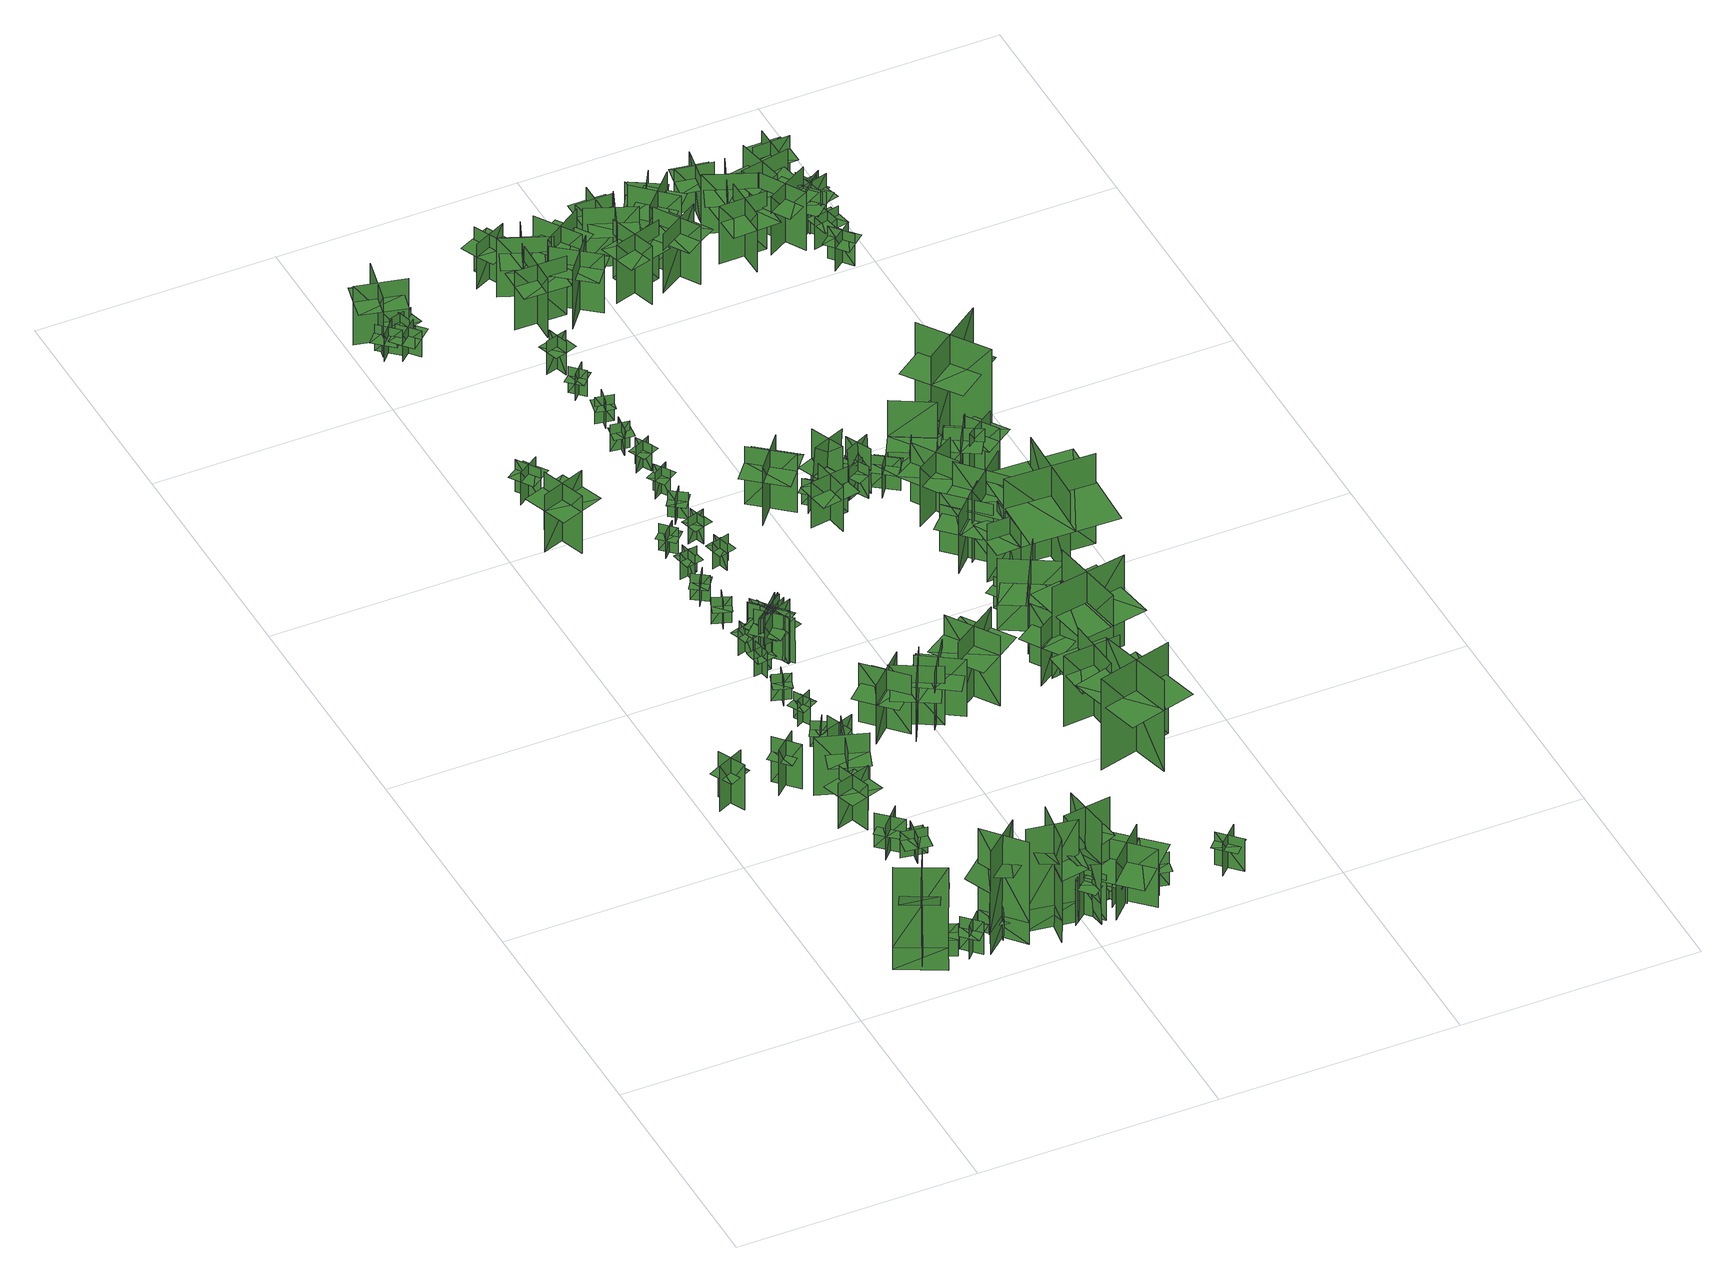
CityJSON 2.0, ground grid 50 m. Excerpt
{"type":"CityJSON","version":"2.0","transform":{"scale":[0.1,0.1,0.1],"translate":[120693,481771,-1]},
"CityObjects":{
"tree1":{"type":"SolitaryVegetationObject","geometry":[{"type":"MultiSurface","lod":"1","boundaries":[[[0,1,2]],[[0,2,3]],[[4,5,6]],[[4,6,7]],[[8,9,5]],[[8,5,4]],[[10,11,1]],[[10,1,0]],[[12,13,14]],[[12,14,15]],[[16,17,18]],[[16,18,19]]]}]},
"tree2":{"type":"SolitaryVegetationObject","geometry":[{"type":"MultiSurface","lod":"1","boundaries":[[[20,21,22]],[[20,22,23]],[[24,25,26]],[[24,26,27]],[[28,29,30]],[[28,30,31]],[[28,32,33]],[[28,33,29]]]}]},
"tree3":{"type":"SolitaryVegetationObject","geometry":[{"type":"MultiSurface","lod":"1","boundaries":[[[34,35,36]],[[34,36,37]],[[38,39,40]],[[38,40,41]],[[42,43,44]],[[42,44,45]],[[42,45,46]],[[42,46,47]]]}]},
"tree4":{"type":"SolitaryVegetationObject","geometry":[{"type":"MultiSurface","lod":"1","boundaries":[[[48,49,50]],[[48,50,51]],[[52,53,54]],[[52,54,55]],[[56,57,58]],[[56,58,59]],[[56,60,61]],[[56,61,57]]]}]},
"tree5":{"type":"SolitaryVegetationObject","geometry":[{"type":"MultiSurface","lod":"1","boundaries":[[[62,63,64]],[[62,64,65]],[[66,67,68]],[[66,68,69]],[[70,71,67]],[[70,67,66]],[[72,73,63]],[[72,63,62]],[[74,75,76]],[[74,76,77]],[[78,79,80]],[[78,80,81]]]}]},
"tree6":{"type":"SolitaryVegetationObject","geometry":[{"type":"MultiSurface","lod":"1","boundaries":[[[82,83,84]],[[82,84,85]],[[86,87,88]],[[86,88,89]],[[90,91,92]],[[90,92,93]],[[90,93,94]],[[90,94,95]]]}]},
"tree7":{"type":"SolitaryVegetationObject","geometry":[{"type":"MultiSurface","lod":"1","boundaries":[[[96,97,98]],[[96,98,99]],[[100,101,102]],[[100,102,103]],[[104,105,101]],[[104,101,100]],[[106,107,97]],[[106,97,96]],[[96,97,108]],[[96,108,109]],[[96,110,111]],[[96,111,97]]]}]},
"tree8":{"type":"SolitaryVegetationObject","geometry":[{"type":"MultiSurface","lod":"1","boundaries":[[[112,113,114]],[[112,114,115]],[[116,117,118]],[[116,118,119]],[[120,121,122]],[[120,122,123]],[[120,123,124]],[[120,124,125]]]}]},
"tree9":{"type":"SolitaryVegetationObject","geometry":[{"type":"MultiSurface","lod":"1","boundaries":[[[126,127,128]],[[126,128,129]],[[130,131,132]],[[130,132,133]],[[134,135,136]],[[134,136,137]],[[134,137,138]],[[134,138,139]]]}]},
"tree10":{"type":"SolitaryVegetationObject","geometry":[{"type":"MultiSurface","lod":"1","boundaries":[[[140,141,142]],[[140,142,143]],[[144,145,146]],[[144,146,147]],[[148,149,150]],[[148,150,151]],[[148,152,153]],[[148,153,149]]]}]},
"tree11":{"type":"SolitaryVegetationObject","geometry":[{"type":"MultiSurface","lod":"1","boundaries":[[[154,155,156]],[[154,156,157]],[[158,159,160]],[[158,160,161]],[[162,163,164]],[[162,164,165]],[[162,165,166]],[[162,166,167]]]}]},
"tree12":{"type":"SolitaryVegetationObject","geometry":[{"type":"MultiSurface","lod":"1","boundaries":[[[168,169,170]],[[168,170,171]],[[172,173,174]],[[172,174,175]],[[176,177,178]],[[176,178,179]],[[176,179,180]],[[176,180,181]]]}]},
"tree13":{"type":"SolitaryVegetationObject","geometry":[{"type":"MultiSurface","lod":"1","boundaries":[[[182,183,184]],[[182,184,185]],[[186,187,188]],[[186,188,189]],[[190,191,187]],[[190,187,186]],[[192,193,183]],[[192,183,182]],[[194,195,196]],[[194,196,197]],[[198,199,200]],[[198,200,201]]]}]},
"tree14":{"type":"SolitaryVegetationObject","geometry":[{"type":"MultiSurface","lod":"1","boundaries":[[[202,203,204]],[[202,204,205]],[[206,207,208]],[[206,208,209]],[[210,211,212]],[[210,212,213]],[[210,213,214]],[[210,214,215]]]}]},
"tree15":{"type":"SolitaryVegetationObject","geometry":[{"type":"MultiSurface","lod":"1","boundaries":[[[216,217,218]],[[216,218,219]],[[220,221,222]],[[220,222,223]],[[224,225,226]],[[224,226,227]],[[224,228,229]],[[224,229,225]]]}]},
"tree16":{"type":"SolitaryVegetationObject","geometry":[{"type":"MultiSurface","lod":"1","boundaries":[[[230,231,232]],[[230,232,233]],[[234,235,236]],[[234,236,237]],[[238,239,240]],[[238,240,241]],[[238,242,243]],[[238,243,239]]]}]},
"tree17":{"type":"SolitaryVegetationObject","geometry":[{"type":"MultiSurface","lod":"1","boundaries":[[[244,245,246]],[[244,246,247]],[[248,249,250]],[[248,250,251]],[[252,253,254]],[[252,254,255]],[[252,256,257]],[[252,257,253]]]}]},
"tree18":{"type":"SolitaryVegetationObject","geometry":[{"type":"MultiSurface","lod":"1","boundaries":[[[258,259,260]],[[258,260,261]],[[262,263,264]],[[262,264,265]],[[266,267,263]],[[266,263,262]],[[268,269,259]],[[268,259,258]],[[270,271,272]],[[270,272,273]],[[274,275,276]],[[274,276,277]]]}]},
"tree19":{"type":"SolitaryVegetationObject","geometry":[{"type":"MultiSurface","lod":"1","boundaries":[[[278,279,280]],[[278,280,281]],[[282,283,284]],[[282,284,285]],[[286,287,288]],[[286,288,289]],[[286,290,291]],[[286,291,287]]]}]},
"tree20":{"type":"SolitaryVegetationObject","geometry":[{"type":"MultiSurface","lod":"1","boundaries":[[[292,293,294]],[[292,294,295]],[[296,297,298]],[[296,298,299]],[[300,301,302]],[[300,302,303]],[[300,303,304]],[[300,304,305]]]}]},
"tree21":{"type":"SolitaryVegetationObject","geometry":[{"type":"MultiSurface","lod":"1","boundaries":[[[306,307,308]],[[306,308,309]],[[310,311,312]],[[310,312,313]],[[314,315,316]],[[314,316,317]],[[314,318,319]],[[314,319,315]]]}]},
"tree22":{"type":"SolitaryVegetationObject","geometry":[{"type":"MultiSurface","lod":"1","boundaries":[[[320,321,322]],[[320,322,323]],[[324,325,326]],[[324,326,327]],[[328,329,330]],[[328,330,331]],[[328,332,333]],[[328,333,329]]]}]},
"tree23":{"type":"SolitaryVegetationObject","geometry":[{"type":"MultiSurface","lod":"1","boundaries":[[[334,335,336]],[[334,336,337]],[[338,339,340]],[[338,340,341]],[[342,343,344]],[[342,344,345]],[[342,345,346]],[[342,346,347]]]}]},
"tree24":{"type":"SolitaryVegetationObject","geometry":[{"type":"MultiSurface","lod":"1","boundaries":[[[348,349,350]],[[348,350,351]],[[352,353,354]],[[352,354,355]],[[356,357,358]],[[356,358,359]],[[356,360,361]],[[356,361,357]]]}]},
"tree25":{"type":"SolitaryVegetationObject","geometry":[{"type":"MultiSurface","lod":"1","boundaries":[[[362,363,364]],[[362,364,365]],[[366,367,368]],[[366,368,369]],[[370,371,367]],[[370,367,366]],[[372,373,363]],[[372,363,362]],[[362,363,374]],[[362,374,375]],[[362,376,377]],[[362,377,363]]]}]},
"tree26":{"type":"SolitaryVegetationObject","geometry":[{"type":"MultiSurface","lod":"1","boundaries":[[[378,379,380]],[[378,380,381]],[[382,383,384]],[[382,384,385]],[[386,387,388]],[[386,388,389]],[[386,389,390]],[[386,390,391]]]}]},
"tree27":{"type":"SolitaryVegetationObject","geometry":[{"type":"MultiSurface","lod":"1","boundaries":[[[392,393,394]],[[392,394,395]],[[396,397,398]],[[396,398,399]],[[400,401,402]],[[400,402,403]],[[400,403,404]],[[400,404,405]]]}]},
"tree28":{"type":"SolitaryVegetationObject","geometry":[{"type":"MultiSurface","lod":"1","boundaries":[[[406,407,408]],[[406,408,409]],[[410,411,412]],[[410,412,413]],[[414,415,416]],[[414,416,417]],[[414,418,419]],[[414,419,415]]]}]},
"tree29":{"type":"SolitaryVegetationObject","geometry":[{"type":"MultiSurface","lod":"1","boundaries":[[[420,421,422]],[[420,422,423]],[[424,425,426]],[[424,426,427]],[[428,429,430]],[[428,430,431]],[[428,431,432]],[[428,432,433]]]}]},
"tree30":{"type":"SolitaryVegetationObject","geometry":[{"type":"MultiSurface","lod":"1","boundaries":[[[434,435,436]],[[434,436,437]],[[438,439,440]],[[438,440,441]],[[442,443,444]],[[442,444,445]],[[442,445,446]],[[442,446,447]]]}]},
"tree31":{"type":"SolitaryVegetationObject","geometry":[{"type":"MultiSurface","lod":"1","boundaries":[[[448,449,450]],[[448,450,451]],[[452,453,454]],[[452,454,455]],[[456,457,458]],[[456,458,459]],[[456,459,460]],[[456,460,461]]]}]},
"tree32":{"type":"SolitaryVegetationObject","geometry":[{"type":"MultiSurface","lod":"1","boundaries":[[[462,463,464]],[[462,464,465]],[[466,467,468]],[[466,468,469]],[[470,471,472]],[[470,472,473]],[[470,473,474]],[[470,474,475]]]}]},
"tree33":{"type":"SolitaryVegetationObject","geometry":[{"type":"MultiSurface","lod":"1","boundaries":[[[476,477,478]],[[476,478,479]],[[480,481,482]],[[480,482,483]],[[484,485,486]],[[484,486,487]],[[484,488,489]],[[484,489,485]]]}]},
"tree34":{"type":"SolitaryVegetationObject","geometry":[{"type":"MultiSurface","lod":"1","boundaries":[[[490,491,492]],[[490,492,493]],[[494,495,496]],[[494,496,497]],[[498,499,500]],[[498,500,501]],[[498,501,502]],[[498,502,503]]]}]},
"tree35":{"type":"SolitaryVegetationObject","geometry":[{"type":"MultiSurface","lod":"1","boundaries":[[[504,505,506]],[[504,506,507]],[[508,509,510]],[[508,510,511]],[[512,513,514]],[[512,514,515]],[[512,513,516]],[[512,516,517]]]}]},
"tree36":{"type":"SolitaryVegetationObject","geometry":[{"type":"MultiSurface","lod":"1","boundaries":[[[518,519,520]],[[518,520,521]],[[522,523,524]],[[522,524,525]],[[526,527,528]],[[526,528,529]],[[526,530,531]],[[526,531,527]]]}]},
"tree37":{"type":"SolitaryVegetationObject","geometry":[{"type":"MultiSurface","lod":"1","boundaries":[[[532,533,534]],[[532,534,535]],[[536,537,538]],[[536,538,539]],[[540,541,542]],[[540,542,543]],[[540,541,544]],[[540,544,545]]]}]},
"tree38":{"type":"SolitaryVegetationObject","geometry":[{"type":"MultiSurface","lod":"1","boundaries":[[[546,547,548]],[[546,548,549]],[[550,551,552]],[[550,552,553]],[[554,555,556]],[[554,556,557]],[[554,558,559]],[[554,559,555]]]}]},
"tree39":{"type":"SolitaryVegetationObject","geometry":[{"type":"MultiSurface","lod":"1","boundaries":[[[560,561,562]],[[560,562,563]],[[564,565,566]],[[564,566,567]],[[568,569,570]],[[568,570,571]],[[568,572,573]],[[568,573,569]]]}]},
"tree40":{"type":"SolitaryVegetationObject","geometry":[{"type":"MultiSurface","lod":"1","boundaries":[[[574,575,576]],[[574,576,577]],[[578,579,580]],[[578,580,581]],[[582,583,584]],[[582,584,585]],[[582,585,586]],[[582,586,587]]]}]},
"tree41":{"type":"SolitaryVegetationObject","geometry":[{"type":"MultiSurface","lod":"1","boundaries":[[[588,589,590]],[[588,590,591]],[[592,593,594]],[[592,594,595]],[[596,597,598]],[[596,598,599]],[[596,600,601]],[[596,601,597]]]}]},
"tree42":{"type":"SolitaryVegetationObject","geometry":[{"type":"MultiSurface","lod":"1","boundaries":[[[602,603,604]],[[602,604,605]],[[606,607,608]],[[606,608,609]],[[610,611,612]],[[610,612,613]],[[610,613,614]],[[610,614,615]]]}]},
"tree43":{"type":"SolitaryVegetationObject","geometry":[{"type":"MultiSurface","lod":"1","boundaries":[[[616,617,618]],[[616,618,619]],[[620,621,622]],[[620,622,623]],[[624,625,626]],[[624,626,627]],[[624,628,629]],[[624,629,625]]]}]},
"tree44":{"type":"SolitaryVegetationObject","geometry":[{"type":"MultiSurface","lod":"1","boundaries":[[[630,631,632]],[[630,632,633]],[[634,635,636]],[[634,636,637]],[[638,639,640]],[[638,640,641]],[[638,641,642]],[[638,642,643]]]}]},
"tree45":{"type":"SolitaryVegetationObject","geometry":[{"type":"MultiSurface","lod":"1","boundaries":[[[644,645,646]],[[644,646,647]],[[648,649,650]],[[648,650,651]],[[652,653,654]],[[652,654,655]],[[652,655,656]],[[652,656,657]]]}]},
"tree46":{"type":"SolitaryVegetationObject","geometry":[{"type":"MultiSurface","lod":"1","boundaries":[[[658,659,660]],[[658,660,661]],[[662,663,664]],[[662,664,665]],[[666,667,668]],[[666,668,669]],[[666,670,671]],[[666,671,667]]]}]},
"tree47":{"type":"SolitaryVegetationObject","geometry":[{"type":"MultiSurface","lod":"1","boundaries":[[[672,673,674]],[[672,674,675]],[[676,677,678]],[[676,678,679]],[[680,681,682]],[[680,682,683]],[[680,684,685]],[[680,685,681]]]}]},
"tree48":{"type":"SolitaryVegetationObject","geometry":[{"type":"MultiSurface","lod":"1","boundaries":[[[686,687,688]],[[686,688,689]],[[690,691,692]],[[690,692,693]],[[694,695,696]],[[694,696,697]],[[694,698,699]],[[694,699,695]]]}]},
"tree49":{"type":"SolitaryVegetationObject","geometry":[{"type":"MultiSurface","lod":"1","boundaries":[[[700,701,702]],[[700,702,703]],[[704,705,706]],[[704,706,707]],[[708,709,710]],[[708,710,711]],[[708,711,712]],[[708,712,713]]]}]},
"tree50":{"type":"SolitaryVegetationObject","geometry":[{"type":"MultiSurface","lod":"1","boundaries":[[[714,715,716]],[[714,716,717]],[[718,719,720]],[[718,720,721]],[[722,723,724]],[[722,724,725]],[[722,726,727]],[[722,727,723]]]}]},
"tree51":{"type":"SolitaryVegetationObject","geometry":[{"type":"MultiSurface","lod":"1","boundaries":[[[728,729,730]],[[728,730,731]],[[732,733,734]],[[732,734,735]],[[736,737,738]],[[736,738,739]],[[736,740,741]],[[736,741,737]]]}]},
"tree52":{"type":"SolitaryVegetationObject","geometry":[{"type":"MultiSurface","lod":"1","boundaries":[[[742,743,744]],[[742,744,745]],[[746,747,748]],[[746,748,749]],[[750,751,752]],[[750,752,753]],[[750,754,755]],[[750,755,751]]]}]},
"tree53":{"type":"SolitaryVegetationObject","geometry":[{"type":"MultiSurface","lod":"1","boundaries":[[[756,757,758]],[[756,758,759]],[[760,761,762]],[[760,762,763]],[[764,765,766]],[[764,766,767]],[[764,768,769]],[[764,769,765]]]}]},
"tree54":{"type":"SolitaryVegetationObject","geometry":[{"type":"MultiSurface","lod":"1","boundaries":[[[770,771,772]],[[770,772,773]],[[774,775,776]],[[774,776,777]],[[778,779,780]],[[778,780,781]],[[778,782,783]],[[778,783,779]]]}]},
"tree55":{"type":"SolitaryVegetationObject","geometry":[{"type":"MultiSurface","lod":"1","boundaries":[[[784,785,786]],[[784,786,787]],[[788,789,790]],[[788,790,791]],[[792,793,794]],[[792,794,795]],[[792,796,797]],[[792,797,793]]]}]},
"tree56":{"type":"SolitaryVegetationObject","geometry":[{"type":"MultiSurface","lod":"1","boundaries":[[[798,799,800]],[[798,800,801]],[[802,803,804]],[[802,804,805]],[[806,807,808]],[[806,808,809]],[[806,809,810]],[[806,810,811]]]}]},
"tree57":{"type":"SolitaryVegetationObject","geometry":[{"type":"MultiSurface","lod":"1","boundaries":[[[812,813,814]],[[812,814,815]],[[816,817,818]],[[816,818,819]],[[820,821,822]],[[820,822,823]],[[820,821,824]],[[820,824,825]]]}]},
"tree58":{"type":"SolitaryVegetationObject","geometry":[{"type":"MultiSurface","lod":"1","boundaries":[[[826,827,828]],[[826,828,829]],[[830,831,832]],[[830,832,833]],[[834,835,836]],[[834,836,837]],[[834,837,838]],[[834,838,839]]]}]},
"tree59":{"type":"SolitaryVegetationObject","geometry":[{"type":"MultiSurface","lod":"1","boundaries":[[[840,841,842]],[[840,842,843]],[[844,845,846]],[[844,846,847]],[[848,849,850]],[[848,850,851]],[[848,849,852]],[[848,852,853]]]}]},
"tree60":{"type":"SolitaryVegetationObject","geometry":[{"type":"MultiSurface","lod":"1","boundaries":[[[854,855,856]],[[854,856,857]],[[858,859,860]],[[858,860,861]],[[862,863,864]],[[862,864,865]],[[862,866,867]],[[862,867,863]]]}]},
"tree61":{"type":"SolitaryVegetationObject","geometry":[{"type":"MultiSurface","lod":"1","boundaries":[[[868,869,870]],[[868,870,871]],[[872,873,874]],[[872,874,875]],[[876,877,878]],[[876,878,879]],[[876,879,880]],[[876,880,881]]]}]},
"tree62":{"type":"SolitaryVegetationObject","geometry":[{"type":"MultiSurface","lod":"1","boundaries":[[[882,883,884]],[[882,884,885]],[[886,887,888]],[[886,888,889]],[[890,891,892]],[[890,892,893]],[[890,891,894]],[[890,894,895]]]}]},
"tree63":{"type":"SolitaryVegetationObject","geometry":[{"type":"MultiSurface","lod":"1","boundaries":[[[896,897,898]],[[896,898,899]],[[900,901,902]],[[900,902,903]],[[904,905,906]],[[904,906,907]],[[904,907,908]],[[904,908,909]]]}]},
"tree64":{"type":"SolitaryVegetationObject","geometry":[{"type":"MultiSurface","lod":"1","boundaries":[[[910,911,912]],[[910,912,913]],[[914,915,916]],[[914,916,917]],[[918,919,920]],[[918,920,921]],[[918,922,923]],[[918,923,919]]]}]},
"tree65":{"type":"SolitaryVegetationObject","geometry":[{"type":"MultiSurface","lod":"1","boundaries":[[[924,925,926]],[[924,926,927]],[[928,929,930]],[[928,930,931]],[[932,933,929]],[[932,929,928]],[[934,935,925]],[[934,925,924]],[[924,925,936]],[[924,936,937]],[[924,938,939]],[[924,939,925]]]}]},
"tree66":{"type":"SolitaryVegetationObject","geometry":[{"type":"MultiSurface","lod":"1","boundaries":[[[940,941,942]],[[940,942,943]],[[944,945,946]],[[944,946,947]],[[948,949,950]],[[948,950,951]],[[948,951,952]],[[948,952,953]]]}]},
"tree67":{"type":"SolitaryVegetationObject","geometry":[{"type":"MultiSurface","lod":"1","boundaries":[[[954,955,956]],[[954,956,957]],[[958,959,960]],[[958,960,961]],[[962,963,964]],[[962,964,965]],[[962,963,966]],[[962,966,967]]]}]},
"tree68":{"type":"SolitaryVegetationObject","geometry":[{"type":"MultiSurface","lod":"1","boundaries":[[[968,969,970]],[[968,970,971]],[[972,973,974]],[[972,974,975]],[[976,977,978]],[[976,978,979]],[[976,977,980]],[[976,980,981]]]}]},
"tree69":{"type":"SolitaryVegetationObject","geometry":[{"type":"MultiSurface","lod":"1","boundaries":[[[982,983,984]],[[982,984,985]],[[986,987,988]],[[986,988,989]],[[990,991,992]],[[990,992,993]],[[990,994,995]],[[990,995,991]]]}]},
"tree70":{"type":"SolitaryVegetationObject","geometry":[{"type":"MultiSurface","lod":"1","boundaries":[[[996,997,998]],[[996,998,999]],[[1000,1001,1002]],[[1000,1002,1003]],[[1004,1005,1006]],[[1004,1006,1007]],[[1004,1005,1008]],[[1004,1008,1009]]]}]},
"tree71":{"type":"SolitaryVegetationObject","geometry":[{"type":"MultiSurface","lod":"1","boundaries":[[[1010,1011,1012]],[[1010,1012,1013]],[[1014,1015,1016]],[[1014,1016,1017]],[[1018,1019,1020]],[[1018,1020,1021]],[[1018,1021,1022]],[[1018,1022,1023]]]}]},
"tree72":{"type":"SolitaryVegetationObject","geometry":[{"type":"MultiSurface","lod":"1","boundaries":[[[1024,1025,1026]],[[1024,1026,1027]],[[1028,1029,1030]],[[1028,1030,1031]],[[1032,1033,1029]],[[1032,1029,1028]],[[1034,1035,1025]],[[1034,1025,1024]],[[1024,1025,1036]],[[1024,1036,1037]],[[1024,1038,1039]],[[1024,1039,1025]]]}]},
"tree73":{"type":"SolitaryVegetationObject","geometry":[{"type":"MultiSurface","lod":"1","boundaries":[[[1040,1041,1042]],[[1040,1042,1043]],[[1044,1045,1046]],[[1044,1046,1047]],[[1048,1049,1050]],[[1048,1050,1051]],[[1048,1052,1053]],[[1048,1053,1049]]]}]},
"tree74":{"type":"SolitaryVegetationObject","geometry":[{"type":"MultiSurface","lod":"1","boundaries":[[[1054,1055,1056]],[[1054,1056,1057]],[[1058,1059,1060]],[[1058,1060,1061]],[[1062,1063,1064]],[[1062,1064,1065]],[[1062,1063,1066]],[[1062,1066,1067]]]}]},
"tree75":{"type":"SolitaryVegetationObject","geometry":[{"type":"MultiSurface","lod":"1","boundaries":[[[1068,1069,1070]],[[1068,1070,1071]],[[1072,1073,1074]],[[1072,1074,1075]],[[1076,1077,1078]],[[1076,1078,1079]],[[1076,1079,1080]],[[1076,1080,1081]]]}]},
"tree76":{"type":"SolitaryVegetationObject","geometry":[{"type":"MultiSurface","lod":"1","boundaries":[[[1082,1083,1084]],[[1082,1084,1085]],[[1086,1087,1088]],[[1086,1088,1089]],[[1090,1091,1092]],[[1090,1092,1093]],[[1090,1093,1094]],[[1090,1094,1095]]]}]},
"tree77":{"type":"SolitaryVegetationObject","geometry":[{"type":"MultiSurface","lod":"1","boundaries":[[[1096,1097,1098]],[[1096,1098,1099]],[[1100,1101,1102]],[[1100,1102,1103]],[[1104,1105,1106]],[[1104,1106,1107]],[[1104,1105,1108]],[[1104,1108,1109]]]}]},
"tree78":{"type":"SolitaryVegetationObject","geometry":[{"type":"MultiSurface","lod":"1","boundaries":[[[1110,1111,1112]],[[1110,1112,1113]],[[1114,1115,1116]],[[1114,1116,1117]],[[1118,1119,1120]],[[1118,1120,1121]],[[1118,1119,1122]],[[1118,1122,1123]]]}]},
"tree79":{"type":"SolitaryVegetationObject","geometry":[{"type":"MultiSurface","lod":"1","boundaries":[[[1124,1125,1126]],[[1124,1126,1127]],[[1128,1129,1130]],[[1128,1130,1131]],[[1132,1133,1134]],[[1132,1134,1135]],[[1132,1136,1137]],[[1132,1137,1133]]]}]},
"tree80":{"type":"SolitaryVegetationObject","geometry":[{"type":"MultiSurface","lod":"1","boundaries":[[[1138,1139,1140]],[[1138,1140,1141]],[[1142,1143,1144]],[[1142,1144,1145]],[[1146,1147,1143]],[[1146,1143,1142]],[[1148,1149,1139]],[[1148,1139,1138]],[[1138,1139,1150]],[[1138,1150,1151]],[[1138,1152,1153]],[[1138,1153,1139]]]}]},
"tree81":{"type":"SolitaryVegetationObject","geometry":[{"type":"MultiSurface","lod":"1","boundaries":[[[1154,1155,1156]],[[1154,1156,1157]],[[1158,1159,1160]],[[1158,1160,1161]],[[1162,1163,1164]],[[1162,1164,1165]],[[1162,1166,1167]],[[1162,1167,1163]]]}]},
"tree82":{"type":"SolitaryVegetationObject","geometry":[{"type":"MultiSurface","lod":"1","boundaries":[[[1168,1169,1170]],[[1168,1170,1171]],[[1172,1173,1174]],[[1172,1174,1175]],[[1176,1177,1178]],[[1176,1178,1179]],[[1176,1179,1180]],[[1176,1180,1181]]]}]},
"tree83":{"type":"SolitaryVegetationObject","geometry":[{"type":"MultiSurface","lod":"1","boundaries":[[[1182,1183,1184]],[[1182,1184,1185]],[[1186,1187,1188]],[[1186,1188,1189]],[[1190,1191,1192]],[[1190,1192,1193]],[[1190,1193,1194]],[[1190,1194,1195]]]}]},
"tree84":{"type":"SolitaryVegetationObject","geometry":[{"type":"MultiSurface","lod":"1","boundaries":[[[1146,1196,1197]],[[1146,1197,1198]],[[1199,1200,1201]],[[1199,1201,1202]],[[1203,1204,1205]],[[1203,1205,1206]],[[1203,1206,1207]],[[1203,1207,1208]]]}]},
"tree85":{"type":"SolitaryVegetationObject","geometry":[{"type":"MultiSurface","lod":"1","boundaries":[[[1209,1210,1211]],[[1209,1211,1212]],[[1213,1214,1215]],[[1213,1215,1216]],[[1217,1218,1219]],[[1217,1219,1220]],[[1217,1220,1221]],[[1217,1221,1222]]]}]},
"tree86":{"type":"SolitaryVegetationObject","geometry":[{"type":"MultiSurface","lod":"1","boundaries":[[[1223,1224,1225]],[[1223,1225,1226]],[[1227,1228,1229]],[[1227,1229,1230]],[[1231,1232,1233]],[[1231,1233,1234]],[[1231,1235,1236]],[[1231,1236,1232]]]}]},
"tree87":{"type":"SolitaryVegetationObject","geometry":[{"type":"MultiSurface","lod":"1","boundaries":[[[1237,1238,1239]],[[1237,1239,1240]],[[1241,1242,1243]],[[1241,1243,1244]],[[1245,1246,1247]],[[1245,1247,1248]],[[1245,1249,1250]],[[1245,1250,1246]]]}]},
"tree88":{"type":"SolitaryVegetationObject","geometry":[{"type":"MultiSurface","lod":"1","boundaries":[[[1251,1252,1253]],[[1251,1253,1254]],[[1255,1256,1257]],[[1255,1257,1258]],[[1259,1260,1261]],[[1259,1261,1262]],[[1259,1262,1263]],[[1259,1263,1264]]]}]},
"tree89":{"type":"SolitaryVegetationObject","geometry":[{"type":"MultiSurface","lod":"1","boundaries":[[[1265,1266,1267]],[[1265,1267,1268]],[[1269,1270,1271]],[[1269,1271,1272]],[[1273,1274,1275]],[[1273,1275,1276]],[[1273,1276,1277]],[[1273,1277,1278]]]}]},
"tree90":{"type":"SolitaryVegetationObject","geometry":[{"type":"MultiSurface","lod":"1","boundaries":[[[1279,1280,1281]],[[1279,1281,1282]],[[1283,1284,1285]],[[1283,1285,1286]],[[1287,1288,1289]],[[1287,1289,1290]],[[1287,1290,1291]],[[1287,1291,1292]]]}]},
"tree91":{"type":"SolitaryVegetationObject","geometry":[{"type":"MultiSurface","lod":"1","boundaries":[[[1293,1294,1295]],[[1293,1295,1296]],[[1297,1298,1299]],[[1297,1299,1300]],[[1301,1302,1303]],[[1301,1303,1304]],[[1301,1304,1305]],[[1301,1305,1306]]]}]},
"tree92":{"type":"SolitaryVegetationObject","geometry":[{"type":"MultiSurface","lod":"1","boundaries":[[[1307,1308,1309]],[[1307,1309,1310]],[[1311,1312,1313]],[[1311,1313,1314]],[[1315,1316,1317]],[[1315,1317,1318]],[[1315,1318,1319]],[[1315,1319,1320]]]}]},
"tree93":{"type":"SolitaryVegetationObject","geometry":[{"type":"MultiSurface","lod":"1","boundaries":[[[1321,1322,1323]],[[1321,1323,1324]],[[1325,1326,1327]],[[1325,1327,1328]],[[1329,1330,1331]],[[1329,1331,1332]],[[1329,1333,1334]],[[1329,1334,1330]]]}]},
"tree94":{"type":"SolitaryVegetationObject","geometry":[{"type":"MultiSurface","lod":"1","boundaries":[[[1335,1336,1337]],[[1335,1337,1338]],[[1339,1340,1341]],[[1339,1341,1342]],[[1343,1344,1345]],[[1343,1345,1346]],[[1343,1347,1348]],[[1343,1348,1344]]]}]},
"tree95":{"type":"SolitaryVegetationObject","geometry":[{"type":"MultiSurface","lod":"1","boundaries":[[[1349,1350,1351]],[[1349,1351,1352]],[[1353,1354,1355]],[[1353,1355,1356]],[[1357,1358,1359]],[[1357,1359,1360]],[[1357,1361,1362]],[[1357,1362,1358]]]}]},
"tree96":{"type":"SolitaryVegetationObject","geometry":[{"type":"MultiSurface","lod":"1","boundaries":[[[1363,1364,1365]],[[1363,1365,1366]],[[1367,1368,1369]],[[1367,1369,1370]],[[1371,1372,1373]],[[1371,1373,1374]],[[1371,1374,1375]],[[1371,1375,1376]]]}]},
"tree97":{"type":"SolitaryVegetationObject","geometry":[{"type":"MultiSurface","lod":"1","boundaries":[[[1377,1378,1379]],[[1377,1379,1380]],[[1381,1382,1383]],[[1381,1383,1384]],[[1385,1386,1387]],[[1385,1387,1388]],[[1385,1388,1389]],[[1385,1389,1390]]]}]},
"tree98":{"type":"SolitaryVegetationObject","geometry":[{"type":"MultiSurface","lod":"1","boundaries":[[[1391,1392,1393]],[[1391,1393,1394]],[[1395,1396,1397]],[[1395,1397,1398]],[[1399,1400,1401]],[[1399,1401,1402]],[[1399,1402,1403]],[[1399,1403,1404]]]}]},
"tree99":{"type":"SolitaryVegetationObject","geometry":[{"type":"MultiSurface","lod":"1","boundaries":[[[1405,1406,1407]],[[1405,1407,1408]],[[1409,1410,1411]],[[1409,1411,1412]],[[1413,1414,1415]],[[1413,1415,1416]],[[1413,1416,1417]],[[1413,1417,1418]]]}]},
"tree100":{"type":"SolitaryVegetationObject","geometry":[{"type":"MultiSurface","lod":"1","boundaries":[[[1419,1420,1421]],[[1419,1421,1422]],[[1423,1424,1425]],[[1423,1425,1426]],[[1427,1428,1429]],[[1427,1429,1430]],[[1427,1430,1431]],[[1427,1431,1432]]]}]},
"tree101":{"type":"SolitaryVegetationObject","geometry":[{"type":"MultiSurface","lod":"1","boundaries":[[[1433,1434,1435]],[[1433,1435,1436]],[[1437,1438,1439]],[[1437,1439,1440]],[[1441,1442,1443]],[[1441,1443,1444]],[[1441,1444,1445]],[[1441,1445,1446]]]}]},
"tree102":{"type":"SolitaryVegetationObject","geometry":[{"type":"MultiSurface","lod":"1","boundaries":[[[1447,1448,1449]],[[1447,1449,1450]],[[1451,1452,1453]],[[1451,1453,1454]],[[1455,1456,1457]],[[1455,1457,1458]],[[1455,1458,1459]],[[1455,1459,1460]]]}]}
},
"vertices":[
[120,110,59],[212,63,59],[212,61,253],[119,109,253],[144,35,59],[191,127,59],[190,128,253],[143,36,253],[143,36,7],[190,128,7],[119,109,7],[212,61,7],[120,109,154],[212,62,154],[236,109,173],[144,156,173],[199,68,184],[130,103,184],[112,68,195],[181,33,195],
[193,115,6],[247,92,6],[247,92,84],[193,115,84],[211,72,6],[233,127,6],[233,127,84],[211,72,84],[197,113,64],[247,92,64],[256,114,64],[206,135,64],[188,91,64],[238,71,64],
[86,690,12],[29,663,12],[29,663,120],[86,690,120],[46,704,12],[46,704,120],[73,647,120],[73,647,12],[47,702,85],[23,690,85],[45,644,85],[69,656,85],[93,667,85],[71,713,85],
[294,108,7],[261,75,7],[261,75,86],[294,108,86],[258,108,7],[291,74,7],[291,74,86],[258,108,86],[258,108,60],[291,74,60],[310,92,60],[277,126,60],[239,90,60],[273,56,60],
[302,69,59],[380,137,59],[381,136,254],[303,68,254],[380,63,59],[312,141,59],[312,141,254],[380,63,254],[380,63,8],[312,141,8],[303,68,8],[381,136,8],[303,68,154],[381,136,154],[346,176,173],[268,108,173],[370,127,185],[312,75,185],[338,46,195],[396,97,195],
[196,699,12],[149,657,12],[149,657,120],[196,699,120],[154,701,12],[154,701,120],[196,655,120],[196,655,12],[156,700,85],[136,682,85],[170,644,85],[190,662,85],[209,680,85],[175,717,85],
[367,111,48],[325,118,48],[321,96,48],[363,89,48],[343,94,48],[350,135,48],[347,136,86],[341,94,86],[341,94,9],[347,136,9],[367,113,9],[325,120,9],[325,118,86],[367,111,86],[370,132,48],[328,139,48],
[242,441,14],[287,398,14],[287,398,96],[242,441,96],[244,397,14],[286,442,14],[286,442,96],[244,397,96],[248,402,65],[267,385,65],[297,416,65],[278,434,65],[260,451,65],[230,420,65],
[229,565,14],[253,491,14],[253,491,122],[229,565,122],[205,519,14],[279,543,14],[279,543,122],[205,519,122],[205,519,91],[217,482,91],[291,506,91],[279,543,91],[267,579,91],[193,556,91],
[353,97,8],[387,129,8],[387,129,71],[353,97,71],[390,96,8],[358,130,8],[358,130,71],[390,96,71],[356,100,54],[387,129,54],[375,143,54],[343,113,54],[368,86,54],[400,115,54],
[325,384,12],[325,384,74],[272,393,74],[272,393,12],[295,364,12],[295,364,74],[303,414,74],[303,414,12],[294,356,54],[320,351,54],[330,415,54],[304,419,54],[277,423,54],[267,360,54],
[245,561,15],[279,660,15],[279,660,155],[245,561,155],[305,591,15],[305,591,155],[206,625,155],[206,625,15],[305,591,111],[319,633,111],[240,659,111],[226,618,111],[212,577,111],[291,550,111],
[453,142,61],[437,40,61],[436,40,255],[452,143,255],[390,97,61],[492,81,61],[492,82,255],[390,98,255],[390,98,9],[492,82,9],[452,143,9],[436,40,9],[452,143,156],[436,40,156],[488,32,174],[504,134,174],[438,54,186],[450,131,186],[411,137,197],[399,60,197],
[275,710,12],[297,651,12],[297,651,121],[275,710,121],[258,672,12],[258,672,121],[317,693,121],[317,693,12],[260,673,86],[269,648,86],[317,665,86],[308,690,86],[299,715,86],[251,698,86],
[264,761,12],[297,742,12],[297,742,75],[264,761,75],[272,733,12],[291,766,12],[291,766,75],[272,733,75],[272,733,54],[291,766,54],[273,776,54],[254,743,54],[290,723,54],[309,755,54],
[302,843,12],[269,825,12],[269,825,75],[302,843,75],[274,851,12],[292,818,12],[292,818,75],[274,851,75],[274,851,55],[292,818,55],[310,828,55],[292,861,55],[256,841,55],[274,808,55],
[540,63,8],[487,127,8],[487,127,118],[540,63,118],[546,128,8],[482,75,8],[482,75,118],[546,128,118],[536,68,90],[487,127,90],[462,106,90],[510,48,90],[561,89,90],[513,147,90],
[524,55,61],[511,158,61],[512,158,256],[526,55,256],[572,117,62],[470,103,62],[470,102,256],[572,116,256],[572,116,10],[470,102,10],[526,55,10],[512,158,10],[525,55,156],[512,158,156],[459,151,175],[473,48,175],[514,144,187],[524,67,187],[563,72,198],[553,149,198],
[284,927,12],[272,891,12],[272,891,75],[284,927,75],[258,914,12],[294,902,12],[294,902,75],[258,914,75],[258,914,55],[294,902,55],[301,922,55],[265,934,55],[252,894,55],[288,882,55],
[98,1554,11],[131,1460,11],[131,1460,149],[98,1554,149],[69,1494,11],[163,1528,11],[163,1528,149],[69,1494,149],[69,1494,110],[86,1447,110],[180,1481,110],[163,1528,110],[146,1574,110],[52,1541,110],
[298,998,13],[260,992,13],[260,992,76],[298,998,76],[274,1015,13],[280,977,13],[280,977,76],[274,1015,76],[274,1015,55],[280,977,55],[301,980,55],[295,1018,55],[254,1012,55],[260,974,55],
[283,1045,13],[272,1081,13],[272,1081,76],[283,1045,76],[296,1071,13],[260,1060,13],[260,1060,76],[296,1071,76],[296,1071,56],[260,1060,56],[266,1040,56],[303,1051,56],[290,1091,56],[254,1079,56],
[127,1630,14],[96,1675,14],[96,1675,91],[127,1630,91],[134,1666,14],[88,1635,14],[88,1635,91],[134,1666,91],[134,1666,69],[119,1689,69],[73,1657,69],[88,1635,69],[104,1612,69],[150,1643,69],
[600,122,11],[565,90,11],[565,90,90],[600,122,90],[564,123,11],[595,88,11],[595,88,90],[564,123,90],[564,123,64],[595,88,64],[615,106,64],[583,141,64],[544,106,64],[576,71,64],
[598,120,42],[564,117,42],[566,100,42],[600,103,42],[583,102,42],[580,136,42],[578,136,73],[581,102,73],[581,102,11],[578,136,11],[598,122,11],[564,119,11],[564,117,73],[598,120,73],[597,137,42],[563,134,42],
[340,1052,13],[283,994,13],[283,994,122],[340,1052,122],[288,1051,13],[288,1051,122],[345,994,122],[346,994,13],[288,1051,88],[264,1027,88],[310,981,88],[334,1005,88],[358,1029,88],[312,1075,88],
[296,1067,14],[336,997,14],[336,997,122],[296,1067,122],[282,1017,14],[282,1017,122],[353,1057,122],[353,1057,14],[282,1017,88],[299,988,88],[356,1020,88],[339,1049,88],[322,1079,88],[265,1047,88],
[282,1177,14],[269,1142,14],[269,1142,77],[282,1177,77],[255,1165,14],[291,1152,14],[291,1152,77],[255,1165,77],[255,1165,56],[291,1152,56],[298,1172,56],[262,1184,56],[248,1145,56],[284,1132,56],
[286,1071,14],[345,1014,14],[345,1014,122],[286,1071,122],[287,1019,14],[287,1019,122],[344,1077,122],[344,1077,14],[287,1019,88],[311,995,88],[357,1042,88],[333,1066,88],[308,1089,88],[263,1043,88],
[557,137,11],[557,137,151],[642,53,151],[642,53,11],[638,136,11],[638,136,151],[556,54,151],[556,54,11],[650,149,105],[608,191,105],[506,89,105],[549,46,105],[591,4,105],[693,106,105],
[286,1017,13],[361,1048,13],[361,1048,122],[286,1017,122],[334,997,13],[334,997,122],[304,1072,122],[304,1072,13],[334,997,88],[366,1010,88],[341,1070,88],[310,1057,88],[278,1044,88],[303,984,88],
[292,1017,14],[349,1075,14],[349,1075,122],[292,1017,122],[344,1018,14],[344,1018,122],[286,1074,122],[286,1074,14],[344,1018,88],[368,1042,88],[321,1087,88],[297,1063,88],[274,1039,88],[320,993,88],
[279,1252,14],[258,1220,14],[258,1220,77],[279,1252,77],[251,1246,14],[282,1225,14],[282,1225,77],[251,1246,77],[251,1246,56],[282,1225,56],[294,1242,56],[262,1263,56],[239,1229,56],[270,1208,56],
[343,1018,14],[294,1083,14],[294,1083,122],[343,1018,122],[350,1070,14],[350,1070,122],[285,1021,122],[285,1021,14],[350,1070,88],[330,1097,88],[278,1058,88],[298,1031,88],[319,1004,88],[371,1043,88],
[378,714,12],[456,786,12],[456,786,153],[378,714,153],[450,712,12],[378,789,12],[378,789,153],[450,712,153],[381,712,106],[458,784,106],[422,823,106],[345,751,106],[487,753,106],[410,681,106],
[281,1290,14],[274,1328,14],[274,1328,77],[281,1290,77],[297,1314,14],[260,1308,14],[260,1308,77],[297,1314,77],[297,1314,57],[260,1308,57],[264,1287,57],[301,1294,57],[294,1335,57],[256,1328,57],
[448,687,13],[499,780,13],[499,780,154],[448,687,154],[517,708,13],[424,758,13],[424,758,154],[517,708,154],[451,686,107],[502,779,107],[455,804,107],[405,711,107],[539,758,107],[489,665,107],
[262,1404,14],[289,1377,14],[289,1377,77],[262,1404,77],[263,1375,14],[289,1402,14],[289,1402,77],[263,1375,77],[263,1375,56],[289,1402,56],[275,1416,56],[248,1389,56],[277,1360,56],[304,1387,56],
[659,82,12],[668,129,12],[668,129,91],[659,82,91],[689,103,12],[642,112,12],[642,112,91],[689,103,91],[689,103,65],[642,112,65],[637,86,65],[684,77,65],[694,128,65],[647,137,65],
[39,2158,19],[39,2158,81],[79,2122,81],[79,2122,19],[75,2159,19],[75,2159,81],[41,2121,81],[41,2121,19],[80,2165,61],[60,2183,61],[18,2135,61],[38,2118,61],[58,2100,61],[100,2147,61],
[114,2168,17],[11,2192,17],[11,2192,158],[114,2168,158],[69,2239,17],[46,2135,17],[46,2135,158],[69,2239,158],[106,2170,121],[11,2192,121],[2,2151,121],[96,2129,121],[115,2211,121],[20,2233,121],
[74,2142,20],[74,2142,82],[109,2102,82],[109,2102,20],[110,2139,20],[110,2139,82],[71,2105,82],[71,2105,20],[116,2144,62],[98,2165,62],[50,2123,62],[67,2102,62],[85,2082,62],[133,2124,62],
[350,1292,15],[340,1329,15],[340,1329,78],[350,1292,78],[365,1318,15],[328,1308,15],[328,1308,78],[365,1318,78],[365,1318,57],[328,1308,57],[333,1288,57],[370,1298,57],[359,1338,57],[323,1328,57],
[481,765,15],[564,710,15],[564,710,153],[481,765,153],[493,700,15],[549,783,15],[549,783,153],[493,700,153],[493,700,114],[535,672,114],[590,755,114],[549,783,114],[507,810,114],[452,727,114],
[102,2141,20],[102,2141,82],[88,2193,82],[88,2193,20],[71,2160,20],[71,2160,82],[121,2174,82],[121,2174,20],[63,2157,62],[71,2132,62],[132,2149,62],[125,2175,62],[118,2201,62],[56,2183,62],
[318,1393,16],[354,1404,16],[354,1404,79],[318,1393,79],[344,1380,16],[333,1416,16],[333,1416,79],[344,1380,79],[344,1380,58],[333,1416,58],[313,1410,58],[324,1373,58],[364,1386,58],[353,1422,58],
[321,1455,16],[343,1486,16],[343,1486,79],[321,1455,79],[350,1460,16],[319,1482,16],[319,1482,79],[350,1460,79],[350,1460,58],[319,1482,58],[307,1465,58],[338,1443,58],[362,1476,58],[331,1499,58],
[321,1540,15],[353,1561,15],[353,1561,78],[321,1540,78],[350,1535,15],[329,1566,15],[329,1566,78],[350,1535,78],[350,1535,58],[329,1566,58],[311,1555,58],[332,1523,58],[367,1546,58],[346,1578,58],
[555,728,14],[657,796,14],[657,796,183],[555,728,183],[635,712,14],[567,813,14],[567,813,183],[635,712,183],[635,712,136],[685,746,136],[618,847,136],[567,813,136],[517,780,136],[584,678,136],
[322,1624,16],[356,1642,16],[356,1642,79],[322,1624,79],[350,1616,16],[332,1649,16],[332,1649,79],[350,1616,79],[350,1616,58],[332,1649,58],[314,1640,58],[331,1606,58],[368,1625,58],[351,1659,58],
[307,1703,15],[345,1698,15],[345,1698,78],[307,1703,78],[325,1680,15],[330,1718,15],[330,1718,78],[325,1680,78],[325,1680,57],[330,1718,57],[310,1721,57],[305,1683,57],[346,1678,57],[351,1715,57],
[834,79,10],[793,122,10],[793,122,88],[834,79,88],[834,126,10],[792,85,10],[792,85,88],[834,126,88],[830,83,68],[793,122,68],[776,105,68],[814,67,68],[847,99,68],[809,138,68],
[353,1781,15],[316,1789,15],[316,1789,78],[353,1781,78],[337,1805,15],[329,1768,15],[329,1768,78],[337,1805,78],[337,1805,57],[329,1768,57],[349,1764,57],[357,1801,57],[317,1810,57],[309,1773,57],
[341,1895,14],[314,1867,14],[314,1867,77],[341,1895,77],[312,1894,14],[339,1868,14],[339,1868,77],[312,1894,77],[312,1894,56],[339,1868,56],[354,1882,56],[326,1909,56],[297,1879,56],[325,1853,56],
[300,1961,13],[346,1975,13],[346,1975,92],[300,1961,92],[332,1944,13],[319,1990,13],[319,1990,92],[332,1944,92],[332,1944,66],[319,1990,66],[294,1982,66],[308,1937,66],[357,1952,66],[343,1997,66],
[533,1463,11],[469,1387,11],[469,1387,150],[533,1463,150],[467,1458,11],[544,1394,11],[544,1394,150],[467,1458,150],[467,1458,111],[435,1420,111],[512,1356,111],[544,1394,111],[576,1432,111],[499,1496,111],
[828,411,9],[786,570,9],[786,570,228],[828,411,228],[884,508,9],[725,466,9],[725,466,228],[884,508,228],[833,413,155],[791,572,155],[712,550,155],[754,391,155],[856,589,155],[898,430,155],
[837,618,12],[716,608,12],[716,608,182],[837,618,182],[776,671,12],[786,550,12],[786,550,182],[776,671,182],[776,671,134],[715,666,134],[725,545,134],[786,550,134],[846,555,134],[836,676,134],
[630,1354,11],[548,1341,11],[548,1341,120],[630,1354,120],[584,1386,11],[597,1305,11],[597,1305,120],[584,1386,120],[629,1356,84],[548,1343,84],[555,1302,84],[636,1316,84],[543,1376,84],[624,1389,84],
[413,2109,8],[306,2111,8],[306,2111,149],[413,2109,149],[354,2169,8],[352,2063,8],[352,2063,149],[354,2169,149],[404,2109,112],[306,2111,112],[306,2069,112],[403,2067,112],[404,2151,112],[307,2153,112],
[591,1411,13],[560,1379,13],[560,1379,75],[591,1411,75],[561,1410,13],[593,1380,13],[593,1380,75],[561,1410,75],[561,1410,57],[546,1394,57],[578,1364,57],[593,1380,57],[608,1395,57],[577,1426,57],
[728,730,15],[816,788,15],[816,788,156],[728,730,156],[798,715,15],[740,804,15],[740,804,156],[798,715,156],[729,727,108],[818,785,108],[789,829,108],[701,771,108],[841,749,108],[753,691,108],
[312,2296,11],[345,2226,11],[345,2226,118],[312,2296,118],[294,2247,11],[364,2281,11],[364,2281,118],[294,2247,118],[294,2247,88],[311,2213,88],[381,2246,88],[364,2281,88],[348,2316,88],[278,2282,88],
[338,2139,9],[379,2237,9],[379,2237,149],[338,2139,149],[416,2171,9],[318,2212,9],[318,2212,149],[416,2171,149],[342,2147,113],[379,2237,113],[340,2253,113],[303,2163,113],[381,2131,113],[418,2221,113],
[600,1446,83],[630,1375,83],[666,1391,83],[637,1461,83],[650,1427,83],[579,1397,83],[581,1393,153],[651,1422,153],[651,1422,13],[581,1393,13],[597,1445,13],[627,1374,13],[630,1375,153],[600,1446,153],[565,1431,83],[594,1360,83],
[747,972,18],[777,925,18],[777,925,95],[747,972,95],[739,936,18],[786,966,18],[786,966,95],[739,936,95],[739,936,73],[754,913,73],[801,943,73],[786,966,73],[771,989,73],[724,959,73],
[813,941,12],[749,829,12],[749,829,184],[813,941,184],[728,918,12],[841,854,12],[841,854,184],[728,918,184],[809,943,127],[746,831,127],[802,799,127],[866,911,127],[700,857,127],[764,969,127],
[824,837,11],[851,675,11],[851,675,230],[824,837,230],[759,746,11],[922,774,11],[922,774,230],[759,746,230],[819,837,157],[846,674,157],[927,688,157],[900,850,157],[781,663,157],[753,825,157],
[395,2148,9],[477,2081,9],[477,2081,150],[395,2148,150],[404,2064,9],[471,2147,9],[471,2147,150],[404,2064,150],[402,2142,114],[477,2081,114],[504,2113,114],[428,2175,114],[375,2109,114],[451,2048,114],
[792,806,13],[869,836,13],[869,836,123],[792,806,123],[844,784,13],[814,860,13],[814,860,123],[844,784,123],[793,804,86],[870,834,86],[855,872,86],[778,842,86],[882,803,86],[805,773,86],
[646,1381,13],[695,1406,13],[695,1406,90],[646,1381,90],[681,1370,13],[655,1419,13],[655,1419,90],[681,1370,90],[681,1370,68],[705,1382,68],[680,1431,68],[655,1419,68],[631,1406,68],[656,1357,68],
[690,1380,68],[664,1433,68],[636,1420,68],[662,1366,68],[651,1392,68],[704,1419,68],[702,1422,122],[649,1396,122],[649,1396,13],[702,1422,13],[692,1381,13],[666,1434,13],[664,1433,122],[690,1380,122],[717,1394,68],[691,1447,68],
[489,2223,10],[401,2165,10],[401,2165,151],[489,2223,151],[407,2240,10],[466,2151,10],[466,2151,151],[407,2240,151],[482,2218,114],[401,2165,114],[424,2130,114],[505,2183,114],[459,2253,114],[377,2200,114],
[736,1099,12],[811,1174,12],[811,1174,153],[736,1099,153],[808,1099,12],[733,1174,12],[733,1174,153],[808,1099,153],[739,1096,105],[813,1172,105],[775,1209,105],[701,1134,105],[843,1141,105],[769,1066,105],
[737,1404,13],[704,1360,13],[704,1360,90],[737,1404,90],[700,1399,13],[745,1366,13],[745,1366,90],[700,1399,90],[700,1399,69],[684,1377,69],[728,1344,69],[745,1366,69],[761,1388,69],[717,1421,69],
[774,1055,11],[873,1056,11],[873,1056,150],[774,1055,150],[821,1008,11],[820,1108,11],[820,1108,150],[821,1008,150],[821,1008,111],[871,1009,111],[869,1108,111],[820,1108,111],[770,1107,111],[771,1007,111],
[806,1241,12],[749,1331,12],[749,1331,153],[806,1241,153],[821,1311,12],[732,1255,12],[732,1255,153],[821,1311,153],[809,1243,105],[752,1332,105],[707,1304,105],[764,1215,105],[788,1355,105],[845,1266,105],
[865,1116,11],[779,1213,11],[779,1213,183],[865,1116,183],[869,1204,11],[773,1118,11],[773,1118,183],[869,1204,183],[868,1119,126],[782,1216,126],[733,1172,126],[819,1076,126],[821,1250,126],[907,1154,126],
[613,2128,9],[511,2097,9],[511,2097,150],[613,2128,150],[538,2167,9],[569,2065,9],[569,2065,150],[538,2167,150],[604,2126,113],[511,2097,113],[523,2057,113],[616,2085,113],[592,2166,113],[499,2137,113],
[748,1427,97],[829,1382,97],[853,1424,98],[771,1470,98],[809,1446,97],[764,1365,97],[769,1362,183],[814,1444,183],[814,1444,12],[769,1362,12],[746,1424,12],[828,1379,12],[829,1382,183],[748,1427,183],[725,1386,98],[807,1341,98],
[500,2219,10],[598,2179,10],[598,2179,151],[500,2219,151],[533,2141,10],[573,2240,10],[573,2240,151],[533,2141,151],[508,2215,114],[598,2179,114],[614,2217,114],[524,2254,114],[492,2176,114],[582,2140,114],
[586,2270,11],[509,2270,11],[509,2270,119],[586,2270,119],[550,2307,11],[550,2229,11],[550,2229,119],[550,2307,119],[550,2307,89],[511,2307,89],[511,2229,89],[550,2229,89],[589,2229,89],[589,2307,89],
[1005,1068,11],[1005,1068,228],[818,1075,228],[818,1075,11],[911,984,11],[911,984,228],[917,1164,228],[917,1164,11],[910,956,157],[1003,953,157],[1011,1177,157],[918,1180,157],[824,1184,157],[816,959,157],
[842,1390,12],[842,1390,94],[814,1444,94],[801,1403,12],[855,1431,12],[855,1431,94],[801,1403,94],[807,1406,63],[819,1383,63],[857,1403,63],[845,1426,63],[834,1449,63],[795,1429,63],
[842,1384,10],[909,1344,10],[909,1344,118],[842,1384,118],[854,1334,10],[895,1400,10],[895,1400,118],[854,1334,118],[854,1334,88],[888,1314,88],[928,1380,88],[895,1400,88],[861,1420,88],[821,1354,88],
[620,2167,10],[676,2077,10],[676,2077,151],[620,2167,151],[602,2085,10],[692,2141,10],[692,2141,151],[602,2085,151],[625,2159,114],[676,2077,114],[712,2099,114],[661,2181,114],[589,2137,114],[641,2054,114],
[690,2249,9],[616,2172,9],[616,2172,150],[690,2249,150],[606,2246,9],[682,2173,9],[682,2173,150],[606,2246,150],[683,2242,114],[616,2172,114],[646,2143,114],[714,2213,114],[653,2271,114],[586,2201,114],
[942,1388,9],[878,1344,9],[878,1344,117],[942,1388,117],[892,1398,9],[935,1334,9],[935,1334,117],[892,1398,117],[892,1398,87],[860,1376,87],[903,1312,87],[935,1334,87],[967,1356,87],[924,1420,87],
[689,2253,10],[622,2292,10],[622,2292,118],[689,2253,118],[676,2303,10],[637,2236,10],[637,2236,118],[676,2303,118],[676,2303,88],[643,2323,88],[603,2256,88],[637,2236,88],[670,2216,88],[709,2283,88],
[871,1563,9],[965,1430,9],[965,1430,227],[871,1563,227],[854,1460,9],[854,1460,227],[987,1555,227],[987,1555,9],[854,1460,158],[894,1405,158],[999,1480,158],[960,1536,158],[921,1591,158],[815,1515,158],
[832,2118,10],[733,2116,10],[733,2116,149],[832,2118,149],[785,2164,10],[787,2065,10],[787,2065,149],[785,2164,149],[785,2164,110],[735,2163,110],[737,2063,110],[787,2065,110],[837,2066,110],[834,2165,110],
[756,2242,10],[769,2319,10],[769,2319,118],[756,2242,118],[798,2272,10],[722,2285,10],[722,2285,118],[798,2272,118],[798,2272,88],[805,2310,88],[728,2323,88],[722,2285,88],[716,2246,88],[792,2234,88],
[763,2141,8],[804,2239,8],[804,2239,149],[763,2141,149],[841,2174,8],[743,2215,8],[743,2215,149],[841,2174,149],[766,2150,112],[804,2239,112],[765,2256,112],[728,2166,112],[805,2134,112],[843,2223,112],
[924,2152,10],[832,2098,10],[832,2098,150],[924,2152,150],[843,2173,10],[896,2081,10],[896,2081,150],[843,2173,150],[916,2147,114],[832,2098,114],[854,2062,114],[938,2111,114],[895,2184,114],[811,2135,114],
[921,2211,9],[816,2191,9],[816,2191,150],[921,2211,150],[851,2258,9],[871,2153,9],[871,2153,150],[851,2258,150],[912,2209,113],[816,2191,113],[824,2150,113],[920,2168,113],[904,2251,113],[809,2233,113],
[956,1997,14],[921,2040,14],[921,2040,91],[956,1997,91],[960,2033,14],[917,1999,14],[917,1999,91],[960,2033,91],[960,2033,69],[943,2055,69],[900,2020,69],[917,1999,69],[935,1977,69],[978,2012,69],
[895,2103,11],[953,2155,11],[953,2155,119],[895,2103,119],[947,2100,11],[895,2157,11],[895,2157,119],[947,2100,119],[947,2100,89],[976,2126,89],[924,2183,89],[895,2157,89],[866,2132,89],[918,2074,89],
[943,2153,12],[889,2143,12],[889,2143,89],[943,2153,89],[913,2174,12],[923,2120,12],[923,2120,89],[913,2174,89],[913,2174,67],[886,2169,67],[896,2115,67],[923,2120,67],[950,2124,67],[940,2179,67],
[965,2087,12],[911,2075,12],[911,2075,89],[965,2087,89],[935,2107,12],[946,2053,12],[946,2053,89],[935,2107,89],[935,2107,68],[907,2101,68],[919,2047,68],[946,2053,68],[973,2058,68],[962,2113,68],
[896,2129,11],[971,2149,11],[971,2149,119],[896,2129,119],[940,2103,11],[920,2178,11],[920,2178,119],[940,2103,119],[940,2103,88],[978,2113,88],[958,2188,88],[920,2178,88],[883,2168,88],[903,2093,88],
[920,2158,15],[974,2191,15],[974,2191,95],[920,2158,95],[958,2149,15],[958,2149,95],[925,2203,95],[925,2203,15],[958,2149,67],[987,2167,67],[954,2221,67],[925,2203,67],[896,2185,67],[929,2131,67],
[917,2314,12],[918,2237,12],[918,2237,120],[917,2314,120],[880,2277,12],[958,2278,12],[958,2278,120],[880,2277,120],[880,2277,89],[881,2239,89],[958,2240,89],[958,2278,89],[957,2317,89],[880,2316,89]
]}
